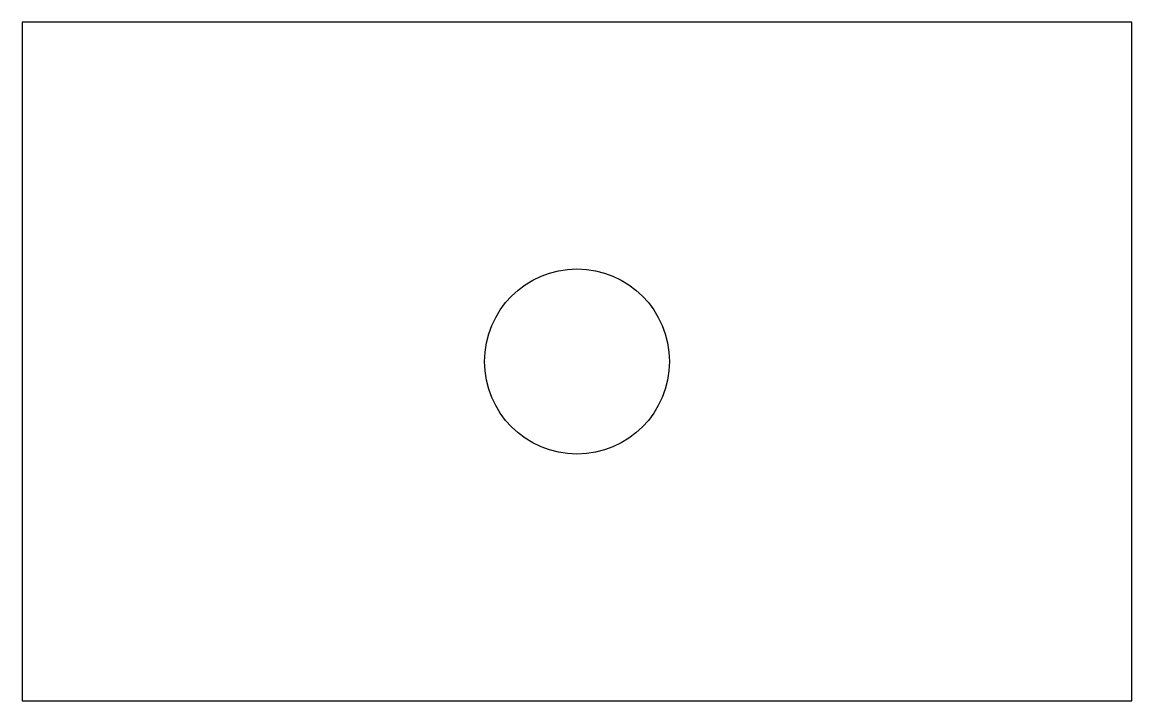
# Model space of a CAD drawing. Header units: millimetres. Extents: x 10 to 46, y 10 to 32.
import ezdxf

# ---------------------------------------------------------------- set-up
doc = ezdxf.new("R2010")
doc.units = ezdxf.units.MM
doc.layers.add('CUT', color=7, linetype='Continuous')

msp = doc.modelspace()

# ---------------------------------------------------------------- linework, layer by layer
at = {"layer": 'CUT', "extrusion": (0, 0, -1)}
for start, end in [(0, 180), (180, 0)]:
    msp.add_arc((-28, 21), 3, start, end, dxfattribs=at)
at = {"layer": 'CUT'}
for points in [[(46, 32), (10, 32)], [(10, 32), (10, 10)], [(46, 10), (46, 32)], [(10, 10), (46, 10)]]:
    msp.add_open_spline(points, degree=1, dxfattribs=at)

doc.saveas('drawing.dxf')
